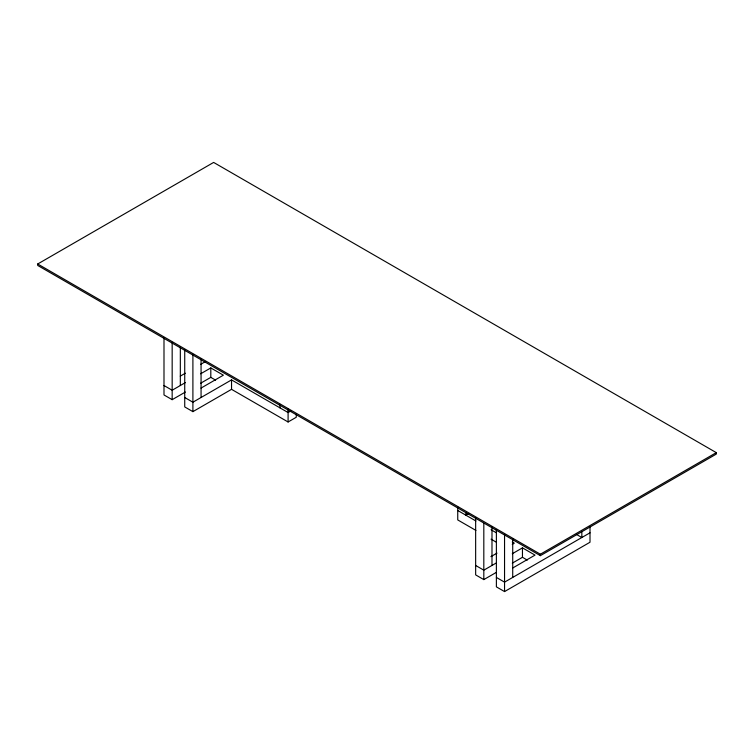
<?xml version="1.0" encoding="UTF-8"?>
<svg xmlns="http://www.w3.org/2000/svg" width="754" height="754" viewBox="0 0 754 754"><rect width="100%" height="100%" fill="white"/><g stroke="black" fill="none" stroke-linecap="round" stroke-linejoin="round"><path stroke-width="1.13" d="M37.7 263.994L213.636 162.421L716.3 452.636L716.3 454.087L540.364 555.66L37.7 265.446L37.7 263.994L540.364 554.209L716.3 452.636M180.272 376.133L185.361 373.192M200.621 364.38L205.701 361.449M185.38 382.608L172.166 390.242L163.995 385.53M200.639 373.805L210.809 367.933L223.373 375.19L200.998 388.103M163.995 337.622L163.995 394.955L172.166 399.677L185.38 392.042M200.639 383.23L210.809 377.368L215.635 380.157M290.818 410.977L288.094 412.551L231.544 379.903L192.901 402.212L184.73 397.499M184.73 349.592L184.73 406.924L192.901 411.646L231.544 389.337L288.094 421.986L296.256 417.264L296.256 414.125M468.63 513.644L465.906 515.218L465.906 512.88M490.901 556.65L496.999 553.125M512.258 544.322L514.294 543.144L512.268 541.985M496.019 563.125L483.814 570.175L475.651 565.453M512.286 553.738L522.456 547.866L535.029 555.114L512.654 568.035M475.651 517.555L475.651 574.887L483.814 579.609L496.019 572.559M512.286 563.163L522.456 557.291L527.291 560.09M590.005 532.805L504.549 582.145L496.386 577.432M496.386 529.525L496.386 586.857L504.549 591.579L590.005 542.239L590.005 526.971M576.395 534.379L581.834 537.527L581.834 531.683M457.744 510.496L475.915 520.995M491.061 529.742L496.113 532.654M475.915 530.42L457.744 519.93L457.744 506.99M491.061 539.167L496.113 542.088M540.364 554.209L540.364 555.66M522.456 547.866L522.456 557.291M512.72 538.874L512.72 577.432M504.549 534.247L504.549 591.579M491.985 526.905L491.985 565.453M483.814 523.436L483.814 579.609M288.094 409.045L288.094 421.986M279.923 404.332L279.923 407.839M231.544 379.903L231.544 389.337M210.809 367.933L210.809 377.368M201.064 358.942L201.064 397.499M192.901 354.314L192.901 411.646M180.329 346.972L180.329 385.53M172.166 342.344L172.166 399.677"/></g></svg>
